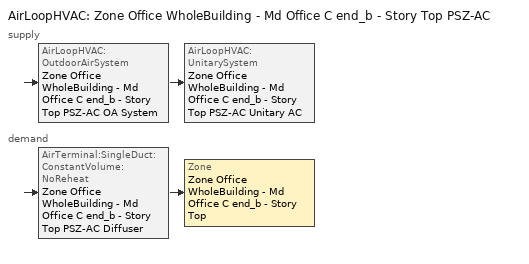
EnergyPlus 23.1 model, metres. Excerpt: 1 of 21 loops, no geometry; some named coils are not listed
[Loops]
AirLoopHVAC 'Zone Office WholeBuilding - Md Office C end_b - Story Top PSZ-AC'
 supply: AirLoopHVAC:OutdoorAirSystem 'Zone Office WholeBuilding - Md Office C end_b - Story Top PSZ-AC OA System' > AirLoopHVAC:UnitarySystem 'Zone Office WholeBuilding - Md Office C end_b - Story Top PSZ-AC Unitary AC'
 demand: AirTerminal:SingleDuct:ConstantVolume:NoReheat 'Zone Office WholeBuilding - Md Office C end_b - Story Top PSZ-AC Diffuser' > Zone 'Zone Office WholeBuilding - Md Office C end_b - Story Top'
[ZoneControl:Thermostat]
Zone Office WholeBuilding - Md Office C end_b - Story Top Thermostat: Zone or ZoneList=Zone Office WholeBuilding - Md Office C end_b - Story Top; Control Type Schedule=Zone Office WholeBuilding - Md Office C end_b - Story Top Thermostat Schedule; Control 1=Office WholeBuilding - Md Office - 90.1-2016 Thermostat 17; Temperature Difference Between Cutout And Setpoint {deltaC}=0
[ThermostatSetpoint:DualSetpoint]
Office WholeBuilding - Md Office - 90.1-2016 Thermostat 17: Heating Setpoint Temperature Schedule=OfficeMedium HTGSETP_SCH_YES_OPTIMUM; Cooling Setpoint Temperature Schedule=OfficeMedium CLGSETP_SCH_YES_OPTIMUM
[AirTerminal:SingleDuct:ConstantVolume:NoReheat]
Zone Office WholeBuilding - Md Office C end_b - Story Top PSZ-AC Diffuser: Availability Schedule=Always On Discrete; Maximum Air Flow Rate {m3/s}=AutoSize
[Zone equipment]
Zone Office WholeBuilding - Md Office C end_b - Story Top: Zone Office WholeBuilding - Md Office C end_b - Story Top PSZ-AC Diffuser
[Sizing:Zone]
Zone Office WholeBuilding - Md Office C end_b - Story Top: Zone Cooling Design Supply Air Temperature Input Method=SupplyAirTemperature; Zone Cooling Design Supply Air Temperature {C}=12.7778; Zone Cooling Design Supply Air Temperature Difference {deltaC}=11.11; Zone Heating Design Supply Air Temperature Input Method=SupplyAirTemperature; Zone Heating Design Supply Air Temperature {C}=50; Zone Heating Design Supply Air Temperature Difference {deltaC}=11.11; Zone Cooling Design Supply Air Humidity Ratio {kgWater/kgDryAir}=0.0085; Zone Heating Design Supply Air Humidity Ratio {kgWater/kgDryAir}=0.008; Design Specification Outdoor Air Object=Zone Office WholeBuilding - Md Office C end_b - Story Top DSOA Space List; Cooling Design Air Flow Method=DesignDay; Cooling Design Air Flow Rate {m3/s}=0; Cooling Minimum Air Flow per Zone Floor Area {m3/s-m2}=0.000762; Cooling Minimum Air Flow {m3/s}=0; Cooling Minimum Air Flow Fraction=0; Heating Design Air Flow Method=DesignDay; Heating Design Air Flow Rate {m3/s}=0; Heating Maximum Air Flow per Zone Floor Area {m3/s-m2}=0.002032; Heating Maximum Air Flow {m3/s}=0.141576; Heating Maximum Air Flow Fraction=0.3; Account for Dedicated Outdoor Air System=No; Zone Load Sizing Method=Sensible Load Only No Latent Load; Zone Latent Cooling Design Supply Air Humidity Ratio Input Method=HumidityRatioDifference; Zone Cooling Design Supply Air Humidity Ratio Difference {kgWater/kgDryAir}=0.005; Zone Latent Heating Design Supply Air Humidity Ratio Input Method=HumidityRatioDifference; Zone Humidification Design Supply Air Humidity Ratio Difference {kgWater/kgDryAir}=0.005
[Controller:MechanicalVentilation]
Controller Mechanical Ventilation 18: Availability Schedule=Zone Office WholeBuilding - Md Office C end_b - Story Top PSZ-AC Occ Sch; Demand Controlled Ventilation=No; System Outdoor Air Method=ZoneSum; Zone or ZoneList Name 1=Zone Office WholeBuilding - Md Office C end_b - Story Top; Design Specification Outdoor Air Object Name 1=Office WholeBuilding - Md Office Ventilation
[DesignSpecification:OutdoorAir]
Office WholeBuilding - Md Office Ventilation: Outdoor Air Method=Sum; Outdoor Air Flow per Person {m3/s-person}=0; Outdoor Air Flow per Zone Floor Area {m3/s-m2}=0.0004318; Outdoor Air Flow per Zone {m3/s}=0; Outdoor Air Flow Air Changes per Hour {1/hr}=0
[DesignSpecification:OutdoorAir:SpaceList]
Zone Office WholeBuilding - Md Office C end_b - Story Top DSOA Space List: Space Name 1=Office WholeBuilding - Md Office C end_b - Story Top; Space Design Specification Outdoor Air Object Name 1=Office WholeBuilding - Md Office Ventilation
[AirLoopHVAC]
Zone Office WholeBuilding - Md Office C end_b - Story Top PSZ-AC: Design Supply Air Flow Rate {m3/s}=AutoSize; Design Return Air Flow Fraction of Supply Air Flow=1
[Sizing:System]
Zone Office WholeBuilding - Md Office C end_b - Story Top PSZ-AC: Type of Load to Size On=Sensible; Design Outdoor Air Flow Rate {m3/s}=Autosize; Central Heating Maximum System Air Flow Ratio=1; Preheat Design Temperature {C}=7.22222; Preheat Design Humidity Ratio {kgWater/kgDryAir}=0.008; Precool Design Temperature {C}=12.7778; Precool Design Humidity Ratio {kgWater/kgDryAir}=0.008; Central Cooling Design Supply Air Temperature {C}=12.7778; Central Heating Design Supply Air Temperature {C}=50; Type of Zone Sum to Use=Coincident; 100% Outdoor Air in Cooling=No; 100% Outdoor Air in Heating=No; Central Cooling Design Supply Air Humidity Ratio {kgWater/kgDryAir}=0.0085; Central Heating Design Supply Air Humidity Ratio {kgWater/kgDryAir}=0.008; Cooling Supply Air Flow Rate Method=DesignDay; Cooling Supply Air Flow Rate {m3/s}=0; Cooling Supply Air Flow Rate Per Floor Area {m3/s-m2}=0.00996765; Cooling Fraction of Autosized Cooling Supply Air Flow Rate=1; Cooling Supply Air Flow Rate Per Unit Cooling Capacity {m3/s-W}=3.94755e-05; Heating Supply Air Flow Rate Method=DesignDay; Heating Supply Air Flow Rate {m3/s}=0; Heating Supply Air Flow Rate Per Floor Area {m3/s-m2}=0.00996765; Heating Fraction of Autosized Heating Supply Air Flow Rate=1; Heating Fraction of Autosized Cooling Supply Air Flow Rate=1; Heating Supply Air Flow Rate Per Unit Heating Capacity {m3/s-W}=3.15882e-05; System Outdoor Air Method=ZoneSum; Zone Maximum Outdoor Air Fraction=1; Cooling Design Capacity Method=CoolingDesignCapacity; Cooling Design Capacity {W}=Autosize; Cooling Design Capacity Per Floor Area {W/m2}=234.7; Fraction of Autosized Cooling Design Capacity=1; Heating Design Capacity Method=HeatingDesignCapacity; Heating Design Capacity {W}=Autosize; Heating Design Capacity Per Floor Area {W/m2}=157; Fraction of Autosized Heating Design Capacity=1; Central Cooling Capacity Control Method=OnOff; Occupant Diversity=Autosize
[Controller:OutdoorAir]
Zone Office WholeBuilding - Md Office C end_b - Story Top PSZ-AC OA System Controller: Minimum Outdoor Air Flow Rate {m3/s}=Autosize; Maximum Outdoor Air Flow Rate {m3/s}=Autosize; Economizer Control Type=NoEconomizer; Economizer Control Action Type=ModulateFlow; Economizer Maximum Limit Dry-Bulb Temperature {C}=28; Economizer Maximum Limit Enthalpy {J/kg}=64000; Lockout Type=LockoutWithHeating; Minimum Limit Type=FixedMinimum; Minimum Outdoor Air Schedule=Zone Office WholeBuilding - Md Office C end_b - Story Top PSZ-AC Occ Sch; Maximum Fraction of Outdoor Air Schedule=ZoneOfficeWholeBuildingMdOfficeCendbStoryTopPSZACmaxOASch; Mechanical Ventilation Controller=Controller Mechanical Ventilation 18; High Humidity Control=No; Control High Indoor Humidity Based on Outdoor Humidity Ratio=Yes; Heat Recovery Bypass Control Type=BypassWhenWithinEconomizerLimits
[SetpointManager:MixedAir]
Zone Office WholeBuilding - Md Office C end_b - Story Top PSZ-AC Mixed Air Node OS Default SPM: Control Variable=Temperature; Setpoint Node or NodeList=Zone Office WholeBuilding - Md Office C end_b - Story Top PSZ-AC Mixed Air Node
[AirLoopHVAC:UnitarySystem]
Zone Office WholeBuilding - Md Office C end_b - Story Top PSZ-AC Unitary AC: Control Type=Load; Controlling Zone or Thermostat Location=Zone Office WholeBuilding - Md Office C end_b - Story Top; Dehumidification Control Type=None; Availability Schedule=Outage Availability Schedule; Supply Fan=Zone Office WholeBuilding - Md Office C end_b - Story Top PSZ-AC Fan; Fan Placement=DrawThrough; Supply Air Fan Operating Mode Schedule=Zone Office WholeBuilding - Md Office C end_b - Story Top PSZ-AC Occ Sch; Heating Coil=Zone Office WholeBuilding - Md Office C end_b - Story Top PSZ-AC Water Htg Coil; DX Heating Coil Sizing Ratio=1; Cooling Coil=Zone Office WholeBuilding - Md Office C end_b - Story Top PSZ-AC 1spd DX AC Clg Coil 9kBtu/hr 14.0SEER; Use DOAS DX Cooling Coil=No; Minimum Supply Air Temperature {C}=2; Latent Load Control=SensibleOnlyLoadControl; Supplemental Heating Coil=Zone Office WholeBuilding - Md Office C end_b - Story Top PSZ-AC Electric Backup Htg Coil; Cooling Supply Air Flow Rate {m3/s}=Autosize; Heating Supply Air Flow Rate {m3/s}=Autosize; No Load Supply Air Flow Rate {m3/s}=Autosize; Maximum Supply Air Temperature {C}=80; Maximum Outdoor Dry-Bulb Temperature for Supplemental Heater Operation {C}=21; Maximum Cycling Rate {cycles/hr}=2.5; Heat Pump Time Constant {s}=60; Fraction of On-Cycle Power Use=0.01; Heat Pump Fan Delay Time {s}=60; Ancillary On-Cycle Electric Power {W}=0; Ancillary Off-Cycle Electric Power {W}=0
[Fan:OnOff]
Zone Office WholeBuilding - Md Office C end_b - Story Top PSZ-AC Fan: Availability Schedule=Always On Discrete; Fan Total Efficiency=0.55575; Pressure Rise {Pa}=622.722; Maximum Flow Rate {m3/s}=Autosize; Motor Efficiency=0.855; Motor In Airstream Fraction=1; Fan Power Ratio Function of Speed Ratio Curve=Fan On Off Power Curve 17; Fan Efficiency Ratio Function of Speed Ratio Curve=Fan On Off Efficiency Curve 17
[Coil:Cooling:DX:SingleSpeed]
Zone Office WholeBuilding - Md Office C end_b - Story Top PSZ-AC 1spd DX AC Clg Coil 9kBtu/hr 14.0SEER: Availability Schedule=Always On Discrete; Gross Rated Total Cooling Capacity {W}=Autosize; Gross Rated Sensible Heat Ratio=Autosize; Gross Rated Cooling COP {W/W}=4.11713; Rated Air Flow Rate {m3/s}=Autosize; Rated Evaporator Fan Power Per Volume Flow Rate 2017 {W/(m3/s)}=773.3; Rated Evaporator Fan Power Per Volume Flow Rate 2023 {W/(m3/s)}=934.4; Total Cooling Capacity Function of Temperature Curve=PSZ-AC_Unitary_PackagecoolCapFT; Total Cooling Capacity Function of Flow Fraction Curve=PSZ-AC_Unitary_PackagecoolFFF; Energy Input Ratio Function of Temperature Curve=PSZ-AC DX Unitary Package EIRFT; Energy Input Ratio Function of Flow Fraction Curve=PSZ-AC_Unitary_PackagecoolEIRFFF; Part Load Fraction Correlation Curve=PSZ-AC_Unitary_PackagecoolPLR; Minimum Outdoor Dry-Bulb Temperature for Compressor Operation {C}=-25; Nominal Time for Condensate Removal to Begin {s}=0; Ratio of Initial Moisture Evaporation Rate and Steady State Latent Capacity=0; Maximum Cycling Rate {cycles/hr}=0; Latent Capacity Time Constant {s}=0; Condenser Type=AirCooled; Evaporative Condenser Effectiveness=0.9; Evaporative Condenser Air Flow Rate {m3/s}=Autosize; Evaporative Condenser Pump Rated Power Consumption {W}=Autosize; Crankcase Heater Capacity {W}=0; Maximum Outdoor Dry-Bulb Temperature for Crankcase Heater Operation {C}=10; Basin Heater Capacity {W/K}=0; Basin Heater Setpoint Temperature {C}=2
[Coil:Heating:Electric]
Zone Office WholeBuilding - Md Office C end_b - Story Top PSZ-AC Electric Backup Htg Coil: Availability Schedule=Always On Discrete; Efficiency=1; Nominal Capacity {W}=Autosize
[SetpointManager:SingleZone:Reheat]
Zone Office WholeBuilding - Md Office C end_b - Story Top Setpoint Manager SZ Reheat: Control Variable=Temperature; Minimum Supply Air Temperature {C}=12.7778; Maximum Supply Air Temperature {C}=50; Control Zone=Zone Office WholeBuilding - Md Office C end_b - Story Top; Setpoint Node or NodeList=Zone Office WholeBuilding - Md Office C end_b - Story Top PSZ-AC Supply Outlet Node
[Schedule:Day:Interval]
OfficeMedium HTGSETP_SCH_YES_OPTIMUM Default: Average, 24:00, 18.7783
Schedule Day 44: No, 01:00, 0.782448, 02:00, 1.56488, 03:00, 0, 04:00, 0, 05:00, 0, 06:00, 0, 07:00, 0, 08:00, 0, 09:00, 0, 10:00, 0, 11:00, 0, 12:00, 0, 13:00, 0, 14:00, 0, 15:00, 0, 16:00, 0, 17:00, 0, 18:00, 0, 19:00, 0, 20:00, 0, 21:00, 0, 22:00, 0, 23:00, 0, 24:00, 0
Schedule Day 45: No, 01:00, 0, 02:00, 0, 03:00, 2.34731, 04:00, 3.12973, 05:00, 3.91216, 06:00, 4.69459, 07:00, 5.47702, 08:00, 6.25945, 09:00, 7.04188, 10:00, 7.82431, 11:00, 8.60674, 12:00, 9.38916, 13:00, 10.1716, 14:00, 10.954, 15:00, 11.7365, 16:00, 12.5189, 17:00, 13.3013, 18:00, 14.0837, 19:00, 14.8662, 20:00, 15.6486, 21:00, 16.431, 22:00, 17.2135, 23:00, 17.9959, 24:00, 18.7783
OfficeMedium HTGSETP_SCH_YES_OPTIMUM Summer Design Day: No, 24:00, 15.6
OfficeMedium HTGSETP_SCH_YES_OPTIMUM Winter Design Day: No, 05:00, 15.6, 06:00, 17.6, 07:00, 19.6, 22:00, 21, 24:00, 15.6
OfficeMedium CLGSETP_SCH_YES_OPTIMUM Default: Average, 24:00, 88.9143
Schedule Day 30: No, 01:00, 3.70485, 02:00, 7.40961, 03:00, 0, 04:00, 0, 05:00, 0, 06:00, 0, 07:00, 0, 08:00, 0, 09:00, 0, 10:00, 0, 11:00, 0, 12:00, 0, 13:00, 0, 14:00, 0, 15:00, 0, 16:00, 0, 17:00, 0, 18:00, 0, 19:00, 0, 20:00, 0, 21:00, 0, 22:00, 0, 23:00, 0, 24:00, 0
Schedule Day 31: No, 01:00, 0, 02:00, 0, 03:00, 11.1144, 04:00, 14.8191, 05:00, 18.5239, 06:00, 22.2286, 07:00, 25.9334, 08:00, 29.6382, 09:00, 33.3429, 10:00, 37.0477, 11:00, 40.7524, 12:00, 44.4572, 13:00, 48.1619, 14:00, 51.8667, 15:00, 55.5715, 16:00, 59.2762, 17:00, 62.981, 18:00, 66.6857, 19:00, 70.3905, 20:00, 74.0953, 21:00, 77.8, 22:00, 81.5048, 23:00, 85.2095, 24:00, 88.9143
OfficeMedium CLGSETP_SCH_YES_OPTIMUM Summer Design Day: No, 05:00, 26.7, 06:00, 25.7, 07:00, 25, 22:00, 24, 24:00, 26.7
OfficeMedium CLGSETP_SCH_YES_OPTIMUM Winter Design Day: No, 24:00, 26.7
Zone Office WholeBuilding - Md Office C end_b - Story Top PSZ-AC Occ Sch Sunday: No, 24:00, 0
Zone Office WholeBuilding - Md Office C end_b - Story Top PSZ-AC Occ Sch Default: No, 00:10, 1, 21:30, 0, 24:00, 1
Zone Office WholeBuilding - Md Office C end_b - Story Top PSZ-AC Occ Sch Saturday: No, 07:20, 0, 12:59, 1, 24:00, 0
Schedule Day 4: No, 01:00, 0, 02:00, 0, 03:00, 0, 04:00, 0, 05:00, 0, 06:00, 0, 07:00, 0, 08:00, 0, 09:00, 0, 10:00, 0, 11:00, 0, 12:00, 0, 13:00, 0, 14:00, 0, 15:00, 0, 16:00, 0, 17:00, 0, 18:00, 0, 19:00, 0, 20:00, 0, 21:00, 0, 22:00, 0, 23:00, 0, 24:00, 0
Schedule Day 5: No, 01:00, 0, 02:00, 0, 03:00, 0, 04:00, 0, 05:00, 0, 06:00, 0, 07:00, 0, 08:00, 0, 09:00, 0, 10:00, 0, 11:00, 0, 12:00, 0, 13:00, 0, 14:00, 0, 15:00, 0, 16:00, 0, 17:00, 0, 18:00, 0, 19:00, 0, 20:00, 0, 21:00, 0, 22:00, 1, 23:00, 1, 24:00, 1
Zone Office WholeBuilding - Md Office C end_b - Story Top PSZ-AC Occ Sch Summer Design Day; Zone Office WholeBuilding - Md Office C end_b - Story Top PSZ-AC Occ Sch Winter Design Day: No, 24:00, 1
Schedule Day 2: No, 01:00, 0.7, 02:00, 0.7, 03:00, 0, 04:00, 0, 05:00, 0, 06:00, 0, 07:00, 0, 08:00, 0, 09:00, 0, 10:00, 0, 11:00, 0, 12:00, 0, 13:00, 0, 14:00, 0, 15:00, 0, 16:00, 0, 17:00, 0, 18:00, 0, 19:00, 0, 20:00, 0, 21:00, 0, 22:00, 0, 23:00, 0, 24:00, 0
Schedule Day 3: No, 01:00, 0, 02:00, 0, 03:00, 0.7, 04:00, 0.7, 05:00, 0.7, 06:00, 0.7, 07:00, 0.7, 08:00, 0.7, 09:00, 0.7, 10:00, 0.7, 11:00, 0.7, 12:00, 0.7, 13:00, 0.7, 14:00, 0.7, 15:00, 0.7, 16:00, 0.7, 17:00, 0.7, 18:00, 0.7, 19:00, 0.7, 20:00, 0.7, 21:00, 0.7, 22:00, 0.7, 23:00, 0.7, 24:00, 0.7
ZoneOfficeWholeBuildingMdOfficeCendbStoryTopPSZACmaxOASchDefault: No, 24:00, 0.7
[Schedule:Week:Daily]
OfficeMedium HTGSETP_SCH_YES_OPTIMUM Week Rule - Jan1-May27; OfficeMedium HTGSETP_SCH_YES_OPTIMUM Week Rule - Jun4-Dec31: OfficeMedium HTGSETP_SCH_YES_OPTIMUM Default, OfficeMedium HTGSETP_SCH_YES_OPTIMUM Default, OfficeMedium HTGSETP_SCH_YES_OPTIMUM Default, OfficeMedium HTGSETP_SCH_YES_OPTIMUM Default, OfficeMedium HTGSETP_SCH_YES_OPTIMUM Default, OfficeMedium HTGSETP_SCH_YES_OPTIMUM Default, OfficeMedium HTGSETP_SCH_YES_OPTIMUM Default, OfficeMedium HTGSETP_SCH_YES_OPTIMUM Default, OfficeMedium HTGSETP_SCH_YES_OPTIMUM Summer Design Day, OfficeMedium HTGSETP_SCH_YES_OPTIMUM Winter Design Day, OfficeMedium HTGSETP_SCH_YES_OPTIMUM Default, OfficeMedium HTGSETP_SCH_YES_OPTIMUM Default
OfficeMedium HTGSETP_SCH_YES_OPTIMUM Week Rule - May28-Jun3: OfficeMedium HTGSETP_SCH_YES_OPTIMUM Default, OfficeMedium HTGSETP_SCH_YES_OPTIMUM Default, OfficeMedium HTGSETP_SCH_YES_OPTIMUM Default, OfficeMedium HTGSETP_SCH_YES_OPTIMUM Default, Schedule Day 44, Schedule Day 45, OfficeMedium HTGSETP_SCH_YES_OPTIMUM Default, OfficeMedium HTGSETP_SCH_YES_OPTIMUM Default, OfficeMedium HTGSETP_SCH_YES_OPTIMUM Summer Design Day, OfficeMedium HTGSETP_SCH_YES_OPTIMUM Winter Design Day, OfficeMedium HTGSETP_SCH_YES_OPTIMUM Default, OfficeMedium HTGSETP_SCH_YES_OPTIMUM Default
OfficeMedium CLGSETP_SCH_YES_OPTIMUM Week Rule - Jan1-May27; OfficeMedium CLGSETP_SCH_YES_OPTIMUM Week Rule - Jun4-Dec31: OfficeMedium CLGSETP_SCH_YES_OPTIMUM Default, OfficeMedium CLGSETP_SCH_YES_OPTIMUM Default, OfficeMedium CLGSETP_SCH_YES_OPTIMUM Default, OfficeMedium CLGSETP_SCH_YES_OPTIMUM Default, OfficeMedium CLGSETP_SCH_YES_OPTIMUM Default, OfficeMedium CLGSETP_SCH_YES_OPTIMUM Default, OfficeMedium CLGSETP_SCH_YES_OPTIMUM Default, OfficeMedium CLGSETP_SCH_YES_OPTIMUM Default, OfficeMedium CLGSETP_SCH_YES_OPTIMUM Summer Design Day, OfficeMedium CLGSETP_SCH_YES_OPTIMUM Winter Design Day, OfficeMedium CLGSETP_SCH_YES_OPTIMUM Default, OfficeMedium CLGSETP_SCH_YES_OPTIMUM Default
OfficeMedium CLGSETP_SCH_YES_OPTIMUM Week Rule - May28-Jun3: OfficeMedium CLGSETP_SCH_YES_OPTIMUM Default, OfficeMedium CLGSETP_SCH_YES_OPTIMUM Default, OfficeMedium CLGSETP_SCH_YES_OPTIMUM Default, OfficeMedium CLGSETP_SCH_YES_OPTIMUM Default, Schedule Day 30, Schedule Day 31, OfficeMedium CLGSETP_SCH_YES_OPTIMUM Default, OfficeMedium CLGSETP_SCH_YES_OPTIMUM Default, OfficeMedium CLGSETP_SCH_YES_OPTIMUM Summer Design Day, OfficeMedium CLGSETP_SCH_YES_OPTIMUM Winter Design Day, OfficeMedium CLGSETP_SCH_YES_OPTIMUM Default, OfficeMedium CLGSETP_SCH_YES_OPTIMUM Default
Zone Office WholeBuilding - Md Office C end_b - Story Top PSZ-AC Occ Sch Week Rule - Jan1-May27; Zone Office WholeBuilding - Md Office C end_b - Story Top PSZ-AC Occ Sch Week Rule - Jun4-Dec31: Zone Office WholeBuilding - Md Office C end_b - Story Top PSZ-AC Occ Sch Sunday, Zone Office WholeBuilding - Md Office C end_b - Story Top PSZ-AC Occ Sch Default, Zone Office WholeBuilding - Md Office C end_b - Story Top PSZ-AC Occ Sch Default, Zone Office WholeBuilding - Md Office C end_b - Story Top PSZ-AC Occ Sch Default, Zone Office WholeBuilding - Md Office C end_b - Story Top PSZ-AC Occ Sch Default, Zone Office WholeBuilding - Md Office C end_b - Story Top PSZ-AC Occ Sch Default, Zone Office WholeBuilding - Md Office C end_b - Story Top PSZ-AC Occ Sch Saturday, Zone Office WholeBuilding - Md Office C end_b - Story Top PSZ-AC Occ Sch Default, Zone Office WholeBuilding - Md Office C end_b - Story Top PSZ-AC Occ Sch Summer Design Day, Zone Office WholeBuilding - Md Office C end_b - Story Top PSZ-AC Occ Sch Winter Design Day, Zone Office WholeBuilding - Md Office C end_b - Story Top PSZ-AC Occ Sch Default, Zone Office WholeBuilding - Md Office C end_b - Story Top PSZ-AC Occ Sch Default
Zone Office WholeBuilding - Md Office C end_b - Story Top PSZ-AC Occ Sch Week Rule - May28-Jun3: Zone Office WholeBuilding - Md Office C end_b - Story Top PSZ-AC Occ Sch Sunday, Zone Office WholeBuilding - Md Office C end_b - Story Top PSZ-AC Occ Sch Default, Zone Office WholeBuilding - Md Office C end_b - Story Top PSZ-AC Occ Sch Default, Zone Office WholeBuilding - Md Office C end_b - Story Top PSZ-AC Occ Sch Default, Schedule Day 4, Schedule Day 5, Zone Office WholeBuilding - Md Office C end_b - Story Top PSZ-AC Occ Sch Saturday, Zone Office WholeBuilding - Md Office C end_b - Story Top PSZ-AC Occ Sch Default, Zone Office WholeBuilding - Md Office C end_b - Story Top PSZ-AC Occ Sch Summer Design Day, Zone Office WholeBuilding - Md Office C end_b - Story Top PSZ-AC Occ Sch Winter Design Day, Zone Office WholeBuilding - Md Office C end_b - Story Top PSZ-AC Occ Sch Default, Zone Office WholeBuilding - Md Office C end_b - Story Top PSZ-AC Occ Sch Default
ZoneOfficeWholeBuildingMdOfficeCendbStoryTopPSZACmaxOASch Week Rule - Jan1-May27; ZoneOfficeWholeBuildingMdOfficeCendbStoryTopPSZACmaxOASch Week Rule - Jun4-Dec31: ZoneOfficeWholeBuildingMdOfficeCendbStoryTopPSZACmaxOASchDefault, ZoneOfficeWholeBuildingMdOfficeCendbStoryTopPSZACmaxOASchDefault, ZoneOfficeWholeBuildingMdOfficeCendbStoryTopPSZACmaxOASchDefault, ZoneOfficeWholeBuildingMdOfficeCendbStoryTopPSZACmaxOASchDefault, ZoneOfficeWholeBuildingMdOfficeCendbStoryTopPSZACmaxOASchDefault, ZoneOfficeWholeBuildingMdOfficeCendbStoryTopPSZACmaxOASchDefault, ZoneOfficeWholeBuildingMdOfficeCendbStoryTopPSZACmaxOASchDefault, ZoneOfficeWholeBuildingMdOfficeCendbStoryTopPSZACmaxOASchDefault, ZoneOfficeWholeBuildingMdOfficeCendbStoryTopPSZACmaxOASchDefault, ZoneOfficeWholeBuildingMdOfficeCendbStoryTopPSZACmaxOASchDefault, ZoneOfficeWholeBuildingMdOfficeCendbStoryTopPSZACmaxOASchDefault, ZoneOfficeWholeBuildingMdOfficeCendbStoryTopPSZACmaxOASchDefault
ZoneOfficeWholeBuildingMdOfficeCendbStoryTopPSZACmaxOASch Week Rule - May28-Jun3: ZoneOfficeWholeBuildingMdOfficeCendbStoryTopPSZACmaxOASchDefault, ZoneOfficeWholeBuildingMdOfficeCendbStoryTopPSZACmaxOASchDefault, ZoneOfficeWholeBuildingMdOfficeCendbStoryTopPSZACmaxOASchDefault, ZoneOfficeWholeBuildingMdOfficeCendbStoryTopPSZACmaxOASchDefault, Schedule Day 2, Schedule Day 3, ZoneOfficeWholeBuildingMdOfficeCendbStoryTopPSZACmaxOASchDefault, ZoneOfficeWholeBuildingMdOfficeCendbStoryTopPSZACmaxOASchDefault, ZoneOfficeWholeBuildingMdOfficeCendbStoryTopPSZACmaxOASchDefault, ZoneOfficeWholeBuildingMdOfficeCendbStoryTopPSZACmaxOASchDefault, ZoneOfficeWholeBuildingMdOfficeCendbStoryTopPSZACmaxOASchDefault, ZoneOfficeWholeBuildingMdOfficeCendbStoryTopPSZACmaxOASchDefault
[Schedule:Year]
OfficeMedium HTGSETP_SCH_YES_OPTIMUM: OfficeMedium HTGSETP_SCH_YES_OPTIMUM Week Rule - Jan1-May27, 1, 1, 5, 27, OfficeMedium HTGSETP_SCH_YES_OPTIMUM Week Rule - May28-Jun3, 5, 28, 6, 3, OfficeMedium HTGSETP_SCH_YES_OPTIMUM Week Rule - Jun4-Dec31, 6, 4, 12, 31
OfficeMedium CLGSETP_SCH_YES_OPTIMUM: OfficeMedium CLGSETP_SCH_YES_OPTIMUM Week Rule - Jan1-May27, 1, 1, 5, 27, OfficeMedium CLGSETP_SCH_YES_OPTIMUM Week Rule - May28-Jun3, 5, 28, 6, 3, OfficeMedium CLGSETP_SCH_YES_OPTIMUM Week Rule - Jun4-Dec31, 6, 4, 12, 31
Zone Office WholeBuilding - Md Office C end_b - Story Top PSZ-AC Occ Sch: Zone Office WholeBuilding - Md Office C end_b - Story Top PSZ-AC Occ Sch Week Rule - Jan1-May27, 1, 1, 5, 27, Zone Office WholeBuilding - Md Office C end_b - Story Top PSZ-AC Occ Sch Week Rule - May28-Jun3, 5, 28, 6, 3, Zone Office WholeBuilding - Md Office C end_b - Story Top PSZ-AC Occ Sch Week Rule - Jun4-Dec31, 6, 4, 12, 31
ZoneOfficeWholeBuildingMdOfficeCendbStoryTopPSZACmaxOASch: ZoneOfficeWholeBuildingMdOfficeCendbStoryTopPSZACmaxOASch Week Rule - Jan1-May27, 1, 1, 5, 27, ZoneOfficeWholeBuildingMdOfficeCendbStoryTopPSZACmaxOASch Week Rule - May28-Jun3, 5, 28, 6, 3, ZoneOfficeWholeBuildingMdOfficeCendbStoryTopPSZACmaxOASch Week Rule - Jun4-Dec31, 6, 4, 12, 31
[Schedule:Compact]
Outage Availability Schedule: Through: 01/01, For: AllDays, Until: 24:00, 1, Through: 01/02, For: AllDays, Until: 24:00, 1, Through: 01/03, For: AllDays, Until: 24:00, 1, Through: 01/04, For: AllDays, Until: 24:00, 1, Through: 01/05, For: AllDays, Until: 24:00, 1, Through: 01/06, For: AllDays, Until: 24:00, 1, Through: 01/07, For: AllDays, Until: 24:00, 1, Through: 01/08, For: AllDays, Until: 24:00, 1, Through: 01/09, For: AllDays, Until: 24:00, 1, Through: 01/10, For: AllDays, Until: 24:00, 1, Through: 01/11, For: AllDays, Until: 24:00, 1, Through: 01/12, For: AllDays, Until: 24:00, 1, Through: 01/13, For: AllDays, Until: 24:00, 1, Through: 01/14, For: AllDays, Until: 24:00, 1, Through: 01/15, For: AllDays, Until: 24:00, 1, Through: 01/16, For: AllDays, Until: 24:00, 1, Through: 01/17, For: AllDays, Until: 24:00, 1, Through: 01/18, For: AllDays, Until: 24:00, 1, Through: 01/19, For: AllDays, Until: 24:00, 1, Through: 01/20, For: AllDays, Until: 24:00, 1, Through: 01/21, For: AllDays, Until: 24:00, 1, Through: 01/22, For: AllDays, Until: 24:00, 1, Through: 01/23, For: AllDays, Until: 24:00, 1, Through: 01/24, For: AllDays, Until: 24:00, 1, Through: 01/25, For: AllDays, Until: 24:00, 1, Through: 01/26, For: AllDays, Until: 24:00, 1, Through: 01/27, For: AllDays, Until: 24:00, 1, Through: 01/28, For: AllDays, Until: 24:00, 1, Through: 01/29, For: AllDays, Until: 24:00, 1, Through: 01/30, For: AllDays, Until: 24:00, 1, Through: 01/31, For: AllDays, Until: 24:00, 1, Through: 02/01, For: AllDays, Until: 24:00, 1, Through: 02/02, For: AllDays, Until: 24:00, 1, Through: 02/03, For: AllDays, Until: 24:00, 1, Through: 02/04, For: AllDays, Until: 24:00, 1, Through: 02/05, For: AllDays, Until: 24:00, 1, Through: 02/06, For: AllDays, Until: 24:00, 1, Through: 02/07, For: AllDays, Until: 24:00, 1, Through: 02/08, For: AllDays, Until: 24:00, 1, Through: 02/09, For: AllDays, Until: 24:00, 1, Through: 02/10, For: AllDays, Until: 24:00, 1, Through: 02/11, For: AllDays, Until: 24:00, 1, Through: 02/12, For: AllDays, Until: 24:00, 1, Through: 02/13, For: AllDays, Until: 24:00, 1, Through: 02/14, For: AllDays, Until: 24:00, 1, Through: 02/15, For: AllDays, Until: 24:00, 1, Through: 02/16, For: AllDays, Until: 24:00, 1, Through: 02/17, For: AllDays, Until: 24:00, 1, Through: 02/18, For: AllDays, Until: 24:00, 1, Through: 02/19, For: AllDays, Until: 24:00, 1, Through: 02/20, For: AllDays, Until: 24:00, 1, Through: 02/21, For: AllDays, Until: 24:00, 1, Through: 02/22, For: AllDays, Until: 24:00, 1, Through: 02/23, For: AllDays, Until: 24:00, 1, Through: 02/24, For: AllDays, Until: 24:00, 1, Through: 02/25, For: AllDays, Until: 24:00, 1, Through: 02/26, For: AllDays, Until: 24:00, 1, Through: 02/27, For: AllDays, Until: 24:00, 1, Through: 02/28, For: AllDays, Until: 24:00, 1, Through: 03/01, For: AllDays, Until: 24:00, 1, Through: 03/02, For: AllDays, Until: 24:00, 1, Through: 03/03, For: AllDays, Until: 24:00, 1, Through: 03/04, For: AllDays, Until: 24:00, 1, Through: 03/05, For: AllDays, Until: 24:00, 1, Through: 03/06, For: AllDays, Until: 24:00, 1, Through: 03/07, For: AllDays, Until: 24:00, 1, Through: 03/08, For: AllDays, Until: 24:00, 1, Through: 03/09, For: AllDays, Until: 24:00, 1, Through: 03/10, For: AllDays, Until: 24:00, 1, Through: 03/11, For: AllDays, Until: 24:00, 1, Through: 03/12, For: AllDays, Until: 24:00, 1, Through: 03/13, For: AllDays, Until: 24:00, 1, Through: 03/14, For: AllDays, Until: 24:00, 1, Through: 03/15, For: AllDays, Until: 24:00, 1, Through: 03/16, For: AllDays, Until: 24:00, 1, Through: 03/17, For: AllDays, Until: 24:00, 1, Through: 03/18, For: AllDays, Until: 24:00, 1, Through: 03/19, For: AllDays, Until: 24:00, 1, Through: 03/20, For: AllDays, Until: 24:00, 1, Through: 03/21, For: AllDays, Until: 24:00, 1, Through: 03/22, For: AllDays, Until: 24:00, 1, Through: 03/23, For: AllDays, Until: 24:00, 1, Through: 03/24, For: AllDays, Until: 24:00, 1, Through: 03/25, For: AllDays, Until: 24:00, 1, Through: 03/26, For: AllDays, Until: 24:00, 1, Through: 03/27, For: AllDays, Until: 24:00, 1, Through: 03/28, For: AllDays, Until: 24:00, 1, Through: 03/29, For: AllDays, Until: 24:00, 1, Through: 03/30, For: AllDays, Until: 24:00, 1, Through: 03/31, For: AllDays, Until: 24:00, 1, Through: 04/01, For: AllDays, Until: 24:00, 1, Through: 04/02, For: AllDays, Until: 24:00, 1, Through: 04/03, For: AllDays, Until: 24:00, 1, Through: 04/04, For: AllDays, Until: 24:00, 1, Through: 04/05, For: AllDays, Until: 24:00, 1, Through: 04/06, For: AllDays, Until: 24:00, 1, Through: 04/07, For: AllDays, Until: 24:00, 1, Through: 04/08, For: AllDays, Until: 24:00, 1, Through: 04/09, For: AllDays, Until: 24:00, 1, Through: 04/10, For: AllDays, Until: 24:00, 1, Through: 04/11, For: AllDays, Until: 24:00, 1, Through: 04/12, For: AllDays, Until: 24:00, 1, Through: 04/13, For: AllDays, Until: 24:00, 1, Through: 04/14, For: AllDays, Until: 24:00, 1, Through: 04/15, For: AllDays, Until: 24:00, 1, Through: 04/16, For: AllDays, Until: 24:00, 1, Through: 04/17, For: AllDays, Until: 24:00, 1, Through: 04/18, For: AllDays, Until: 24:00, 1, Through: 04/19, For: AllDays, Until: 24:00, 1, Through: 04/20, For: AllDays, Until: 24:00, 1, Through: 04/21, For: AllDays, Until: 24:00, 1, Through: 04/22, For: AllDays, Until: 24:00, 1, Through: 04/23, For: AllDays, Until: 24:00, 1, Through: 04/24, For: AllDays, Until: 24:00, 1, Through: 04/25, For: AllDays, Until: 24:00, 1, Through: 04/26, For: AllDays, Until: 24:00, 1, Through: 04/27, For: AllDays, Until: 24:00, 1, Through: 04/28, For: AllDays, Until: 24:00, 1, Through: 04/29, For: AllDays, Until: 24:00, 1, Through: 04/30, For: AllDays, Until: 24:00, 1, Through: 05/01, For: AllDays, Until: 24:00, 1, Through: 05/02, For: AllDays, Until: 24:00, 1, Through: 05/03, For: AllDays, Until: 24:00, 1, Through: 05/04, For: AllDays, Until: 24:00, 1, Through: 05/05, For: AllDays, Until: 24:00, 1, Through: 05/06, For: AllDays, Until: 24:00, 1, Through: 05/07, For: AllDays, Until: 24:00, 1, Through: 05/08, For: AllDays, Until: 24:00, 1, Through: 05/09, For: AllDays, Until: 24:00, 1, Through: 05/10, For: AllDays, Until: 24:00, 1, Through: 05/11, For: AllDays, Until: 24:00, 1, Through: 05/12, For: AllDays, Until: 24:00, 1, Through: 05/13, For: AllDays, Until: 24:00, 1, Through: 05/14, For: AllDays, Until: 24:00, 1, Through: 05/15, For: AllDays, Until: 24:00, 1, Through: 05/16, For: AllDays, Until: 24:00, 1, Through: 05/17, For: AllDays, Until: 24:00, 1, Through: 05/18, For: AllDays, Until: 24:00, 1, Through: 05/19, For: AllDays, Until: 24:00, 1, Through: 05/20, For: AllDays, Until: 24:00, 1, Through: 05/21, For: AllDays, Until: 24:00, 1, Through: 05/22, For: AllDays, Until: 24:00, 1, Through: 05/23, For: AllDays, Until: 24:00, 1, Through: 05/24, For: AllDays, Until: 24:00, 1, Through: 05/25, For: AllDays, Until: 24:00, 1, Through: 05/26, For: AllDays, Until: 24:00, 1, Through: 05/27, For: AllDays, Until: 24:00, 1, Through: 05/28, For: AllDays, Until: 24:00, 1, Through: 05/29, For: AllDays, Until: 24:00, 1, Through: 05/30, For: AllDays, Until: 24:00, 1, Through: 05/31, For: AllDays, Until: 24:00, 1, Through: 06/01, For: AllDays, Until: 02:00, 1, Until: 24:00, 0, Through: 06/02, For: AllDays, Until: 01:00, 0, Until: 24:00, 1, Through: 06/03, For: AllDays, Until: 24:00, 1, Through: 06/04, For: AllDays, Until: 24:00, 1, Through: 06/05, For: AllDays, Until: 24:00, 1, Through: 06/06, For: AllDays, Until: 24:00, 1, Through: 06/07, For: AllDays, Until: 24:00, 1, Through: 06/08, For: AllDays, Until: 24:00, 1, Through: 06/09, For: AllDays, Until: 24:00, 1, Through: 06/10, For: AllDays, Until: 24:00, 1, Through: 06/11, For: AllDays, Until: 24:00, 1, Through: 06/12, For: AllDays, Until: 24:00, 1, Through: 06/13, For: AllDays, Until: 24:00, 1, Through: 06/14, For: AllDays, Until: 24:00, 1, Through: 06/15, For: AllDays, Until: 24:00, 1, Through: 06/16, For: AllDays, Until: 24:00, 1, Through: 06/17, For: AllDays, Until: 24:00, 1, Through: 06/18, For: AllDays, Until: 24:00, 1, Through: 06/19, For: AllDays, Until: 24:00, 1, Through: 06/20, For: AllDays, Until: 24:00, 1, Through: 06/21, For: AllDays, Until: 24:00, 1, Through: 06/22, For: AllDays, Until: 24:00, 1, Through: 06/23, For: AllDays, Until: 24:00, 1, Through: 06/24, For: AllDays, Until: 24:00, 1, Through: 06/25, For: AllDays, Until: 24:00, 1, Through: 06/26, For: AllDays, Until: 24:00, 1, Through: 06/27, For: AllDays, Until: 24:00, 1, Through: 06/28, For: AllDays, Until: 24:00, 1, Through: 06/29, For: AllDays, Until: 24:00, 1, Through: 06/30, For: AllDays, Until: 24:00, 1, Through: 07/01, For: AllDays, Until: 24:00, 1, Through: 07/02, For: AllDays, Until: 24:00, 1, Through: 07/03, For: AllDays, Until: 24:00, 1, Through: 07/04, For: AllDays, Until: 24:00, 1, Through: 07/05, For: AllDays, Until: 24:00, 1, Through: 07/06, For: AllDays, Until: 24:00, 1, Through: 07/07, For: AllDays, Until: 24:00, 1, Through: 07/08, For: AllDays, Until: 24:00, 1, Through: 07/09, For: AllDays, Until: 24:00, 1, Through: 07/10, For: AllDays, Until: 24:00, 1, Through: 07/11, For: AllDays, Until: 24:00, 1, Through: 07/12, For: AllDays, Until: 24:00, 1, Through: 07/13, For: AllDays, Until: 24:00, 1, Through: 07/14, For: AllDays, Until: 24:00, 1, Through: 07/15, For: AllDays, Until: 24:00, 1, Through: 07/16, For: AllDays, Until: 24:00, 1, Through: 07/17, For: AllDays, Until: 24:00, 1, Through: 07/18, For: AllDays, Until: 24:00, 1, Through: 07/19, For: AllDays, Until: 24:00, 1, Through: 07/20, For: AllDays, Until: 24:00, 1, Through: 07/21, For: AllDays, Until: 24:00, 1, Through: 07/22, For: AllDays, Until: 24:00, 1, Through: 07/23, For: AllDays, Until: 24:00, 1, Through: 07/24, For: AllDays, Until: 24:00, 1, Through: 07/25, For: AllDays, Until: 24:00, 1, Through: 07/26, For: AllDays, Until: 24:00, 1, Through: 07/27, For: AllDays, Until: 24:00, 1, Through: 07/28, For: AllDays, Until: 24:00, 1, Through: 07/29, For: AllDays, Until: 24:00, 1, Through: 07/30, For: AllDays, Until: 24:00, 1, Through: 07/31, For: AllDays, Until: 24:00, 1, Through: 08/01, For: AllDays, Until: 24:00, 1, Through: 08/02, For: AllDays, Until: 24:00, 1, Through: 08/03, For: AllDays, Until: 24:00, 1, Through: 08/04, For: AllDays, Until: 24:00, 1, Through: 08/05, For: AllDays, Until: 24:00, 1, Through: 08/06, For: AllDays, Until: 24:00, 1, Through: 08/07, For: AllDays, Until: 24:00, 1, Through: 08/08, For: AllDays, Until: 24:00, 1, Through: 08/09, For: AllDays, Until: 24:00, 1, Through: 08/10, For: AllDays, Until: 24:00, 1, Through: 08/11, For: AllDays, Until: 24:00, 1, Through: 08/12, For: AllDays, Until: 24:00, 1, Through: 08/13, For: AllDays, Until: 24:00, 1, Through: 08/14, For: AllDays, Until: 24:00, 1, Through: 08/15, For: AllDays, Until: 24:00, 1, Through: 08/16, For: AllDays, Until: 24:00, 1, Through: 08/17, For: AllDays, Until: 24:00, 1, Through: 08/18, For: AllDays, Until: 24:00, 1, Through: 08/19, For: AllDays, Until: 24:00, 1, Through: 08/20, For: AllDays, Until: 24:00, 1, Through: 08/21, For: AllDays, Until: 24:00, 1, Through: 08/22, For: AllDays, Until: 24:00, 1, Through: 08/23, For: AllDays, Until: 24:00, 1, Through: 08/24, For: AllDays, Until: 24:00, 1, Through: 08/25, For: AllDays, Until: 24:00, 1, Through: 08/26, For: AllDays, Until: 24:00, 1, Through: 08/27, For: AllDays, Until: 24:00, 1, Through: 08/28, For: AllDays, Until: 24:00, 1, Through: 08/29, For: AllDays, Until: 24:00, 1, Through: 08/30, For: AllDays, Until: 24:00, 1, Through: 08/31, For: AllDays, Until: 24:00, 1, Through: 09/01, For: AllDays, Until: 24:00, 1, Through: 09/02, For: AllDays, Until: 24:00, 1, Through: 09/03, For: AllDays, Until: 24:00, 1, Through: 09/04, For: AllDays, Until: 24:00, 1, Through: 09/05, For: AllDays, Until: 24:00, 1, Through: 09/06, For: AllDays, Until: 24:00, 1, Through: 09/07, For: AllDays, Until: 24:00, 1, Through: 09/08, For: AllDays, Until: 24:00, 1, Through: 09/09, For: AllDays, Until: 24:00, 1, Through: 09/10, For: AllDays, Until: 24:00, 1, Through: 09/11, For: AllDays, Until: 24:00, 1, Through: 09/12, For: AllDays, Until: 24:00, 1, Through: 09/13, For: AllDays, Until: 24:00, 1, Through: 09/14, For: AllDays, Until: 24:00, 1, Through: 09/15, For: AllDays, Until: 24:00, 1, Through: 09/16, For: AllDays, Until: 24:00, 1, Through: 09/17, For: AllDays, Until: 24:00, 1, Through: 09/18, For: AllDays, Until: 24:00, 1, Through: 09/19, For: AllDays, Until: 24:00, 1, Through: 09/20, For: AllDays, Until: 24:00, 1, Through: 09/21, For: AllDays, Until: 24:00, 1, Through: 09/22, For: AllDays, Until: 24:00, 1, Through: 09/23, For: AllDays, Until: 24:00, 1, Through: 09/24, For: AllDays, Until: 24:00, 1, Through: 09/25, For: AllDays, Until: 24:00, 1, Through: 09/26, For: AllDays, Until: 24:00, 1, Through: 09/27, For: AllDays, Until: 24:00, 1, Through: 09/28, For: AllDays, Until: 24:00, 1, Through: 09/29, For: AllDays, Until: 24:00, 1, Through: 09/30, For: AllDays, Until: 24:00, 1, Through: 10/01, For: AllDays, Until: 24:00, 1, Through: 10/02, For: AllDays, Until: 24:00, 1, Through: 10/03, For: AllDays, Until: 24:00, 1, Through: 10/04, For: AllDays, Until: 24:00, 1, Through: 10/05, For: AllDays, Until: 24:00, 1, Through: 10/06, For: AllDays, Until: 24:00, 1, Through: 10/07, For: AllDays, Until: 24:00, 1, Through: 10/08, For: AllDays, Until: 24:00, 1, Through: 10/09, For: AllDays, Until: 24:00, 1, Through: 10/10, For: AllDays, Until: 24:00, 1, Through: 10/11, For: AllDays, Until: 24:00, 1, Through: 10/12, For: AllDays, Until: 24:00, 1, Through: 10/13, For: AllDays, Until: 24:00, 1, Through: 10/14, For: AllDays, Until: 24:00, 1, Through: 10/15, For: AllDays, Until: 24:00, 1, Through: 10/16, For: AllDays, Until: 24:00, 1, Through: 10/17, For: AllDays, Until: 24:00, 1, Through: 10/18, For: AllDays, Until: 24:00, 1, Through: 10/19, For: AllDays, Until: 24:00, 1, Through: 10/20, For: AllDays, Until: 24:00, 1, Through: 10/21, For: AllDays, Until: 24:00, 1, Through: 10/22, For: AllDays, Until: 24:00, 1, Through: 10/23, For: AllDays, Until: 24:00, 1, Through: 10/24, For: AllDays, Until: 24:00, 1, Through: 10/25, For: AllDays, Until: 24:00, 1, Through: 10/26, For: AllDays, Until: 24:00, 1, Through: 10/27, For: AllDays, Until: 24:00, 1, Through: 10/28, For: AllDays, Until: 24:00, 1, Through: 10/29, For: AllDays, Until: 24:00, 1, Through: 10/30, For: AllDays, Until: 24:00, 1, Through: 10/31, For: AllDays, Until: 24:00, 1, Through: 11/01, For: AllDays, Until: 24:00, 1, Through: 11/02, For: AllDays, Until: 24:00, 1, Through: 11/03, For: AllDays, Until: 24:00, 1, Through: 11/04, For: AllDays, Until: 24:00, 1, Through: 11/05, For: AllDays, Until: 24:00, 1, Through: 11/06, For: AllDays, Until: 24:00, 1, Through: 11/07, For: AllDays, Until: 24:00, 1, Through: 11/08, For: AllDays, Until: 24:00, 1, Through: 11/09, For: AllDays, Until: 24:00, 1, Through: 11/10, For: AllDays, Until: 24:00, 1, Through: 11/11, For: AllDays, Until: 24:00, 1, Through: 11/12, For: AllDays, Until: 24:00, 1, Through: 11/13, For: AllDays, Until: 24:00, 1, Through: 11/14, For: AllDays, Until: 24:00, 1, Through: 11/15, For: AllDays, Until: 24:00, 1, Through: 11/16, For: AllDays, Until: 24:00, 1, Through: 11/17, For: AllDays, Until: 24:00, 1, Through: 11/18, For: AllDays, Until: 24:00, 1, Through: 11/19, For: AllDays, Until: 24:00, 1, Through: 11/20, For: AllDays, Until: 24:00, 1, Through: 11/21, For: AllDays, Until: 24:00, 1, Through: 11/22, For: AllDays, Until: 24:00, 1, Through: 11/23, For: AllDays, Until: 24:00, 1, Through: 11/24, For: AllDays, Until: 24:00, 1, Through: 11/25, For: AllDays, Until: 24:00, 1, Through: 11/26, For: AllDays, Until: 24:00, 1, Through: 11/27, For: AllDays, Until: 24:00, 1, Through: 11/28, For: AllDays, Until: 24:00, 1, Through: 11/29, For: AllDays, Until: 24:00, 1, Through: 11/30, For: AllDays, Until: 24:00, 1, Through: 12/01, For: AllDays, Until: 24:00, 1, Through: 12/02, For: AllDays, Until: 24:00, 1, Through: 12/03, For: AllDays, Until: 24:00, 1, Through: 12/04, For: AllDays, Until: 24:00, 1, Through: 12/05, For: AllDays, Until: 24:00, 1, Through: 12/06, For: AllDays, Until: 24:00, 1, Through: 12/07, For: AllDays, Until: 24:00, 1, Through: 12/08, For: AllDays, Until: 24:00, 1, Through: 12/09, For: AllDays, Until: 24:00, 1, Through: 12/10, For: AllDays, Until: 24:00, 1, Through: 12/11, For: AllDays, Until: 24:00, 1, Through: 12/12, For: AllDays, Until: 24:00, 1, Through: 12/13, For: AllDays, Until: 24:00, 1, Through: 12/14, For: AllDays, Until: 24:00, 1, Through: 12/15, For: AllDays, Until: 24:00, 1, Through: 12/16, For: AllDays, Until: 24:00, 1, Through: 12/17, For: AllDays, Until: 24:00, 1, Through: 12/18, For: AllDays, Until: 24:00, 1, Through: 12/19, For: AllDays, Until: 24:00, 1, Through: 12/20, For: AllDays, Until: 24:00, 1, Through: 12/21, For: AllDays, Until: 24:00, 1, Through: 12/22, For: AllDays, Until: 24:00, 1, Through: 12/23, For: AllDays, Until: 24:00, 1, Through: 12/24, For: AllDays, Until: 24:00, 1, Through: 12/25, For: AllDays, Until: 24:00, 1, Through: 12/26, For: AllDays, Until: 24:00, 1, Through: 12/27, For: AllDays, Until: 24:00, 1, Through: 12/28, For: AllDays, Until: 24:00, 1, Through: 12/29, For: AllDays, Until: 24:00, 1, Through: 12/30, For: AllDays, Until: 24:00, 1, Through: 12/31, For: AllDays, Until: 24:00, 1
Zone Office WholeBuilding - Md Office C end_b - Story Top Thermostat Schedule: Through: 12/31, For: AllDays, Until: 24:00, 4
[Schedule:Constant]
Always On Discrete: Hourly Value=1
[Curve:Exponent]
Fan On Off Power Curve 17: Coefficient1 Constant=1; Coefficient2 Constant=0; Coefficient3 Constant=0; Minimum Value of x {BasedOnField A2}=0; Maximum Value of x {BasedOnField A2}=1
[Curve:Cubic]
Fan On Off Efficiency Curve 17: Coefficient1 Constant=1; Coefficient2 x=0; Coefficient3 x**2=0; Coefficient4 x**3=0; Minimum Value of x {BasedOnField A2}=0; Maximum Value of x {BasedOnField A2}=1
[Curve:Biquadratic] Minimum Value of x {BasedOnField A2}=12.77778; Maximum Value of x {BasedOnField A2}=23.88889; Minimum Value of y {BasedOnField A3}=21.11111; Maximum Value of y {BasedOnField A3}=46.11111
Name | Coefficient1 Constant | Coefficient2 x | Coefficient3 x**2 | Coefficient4 y | Coefficient5 y**2 | Coefficient6 x*y
PSZ-AC_Unitary_PackagecoolCapFT | 0.766956 | 0.0107756 | -4.14703e-05 | 0.00134961 | -0.000261144 | 0.000457488
PSZ-AC DX Unitary Package EIRFT | 0.297145 | 0.0430933 | -0.000748766 | 0.00597727 | 0.000482112 | -0.000956448
[Curve:Quadratic]
Name | Coefficient1 Constant | Coefficient2 x | Coefficient3 x**2 | Minimum Value of x {BasedOnField A2} | Maximum Value of x {BasedOnField A2}
PSZ-AC_Unitary_PackagecoolFFF | 0.8 | 0.2 | 0 | 0.5 | 1.5
PSZ-AC_Unitary_PackagecoolEIRFFF | 1.156 | -0.1816 | 0.0256 | 0.5 | 1.5
PSZ-AC_Unitary_PackagecoolPLR | 0.75 | 0.25 | 0 | 0 | 1
